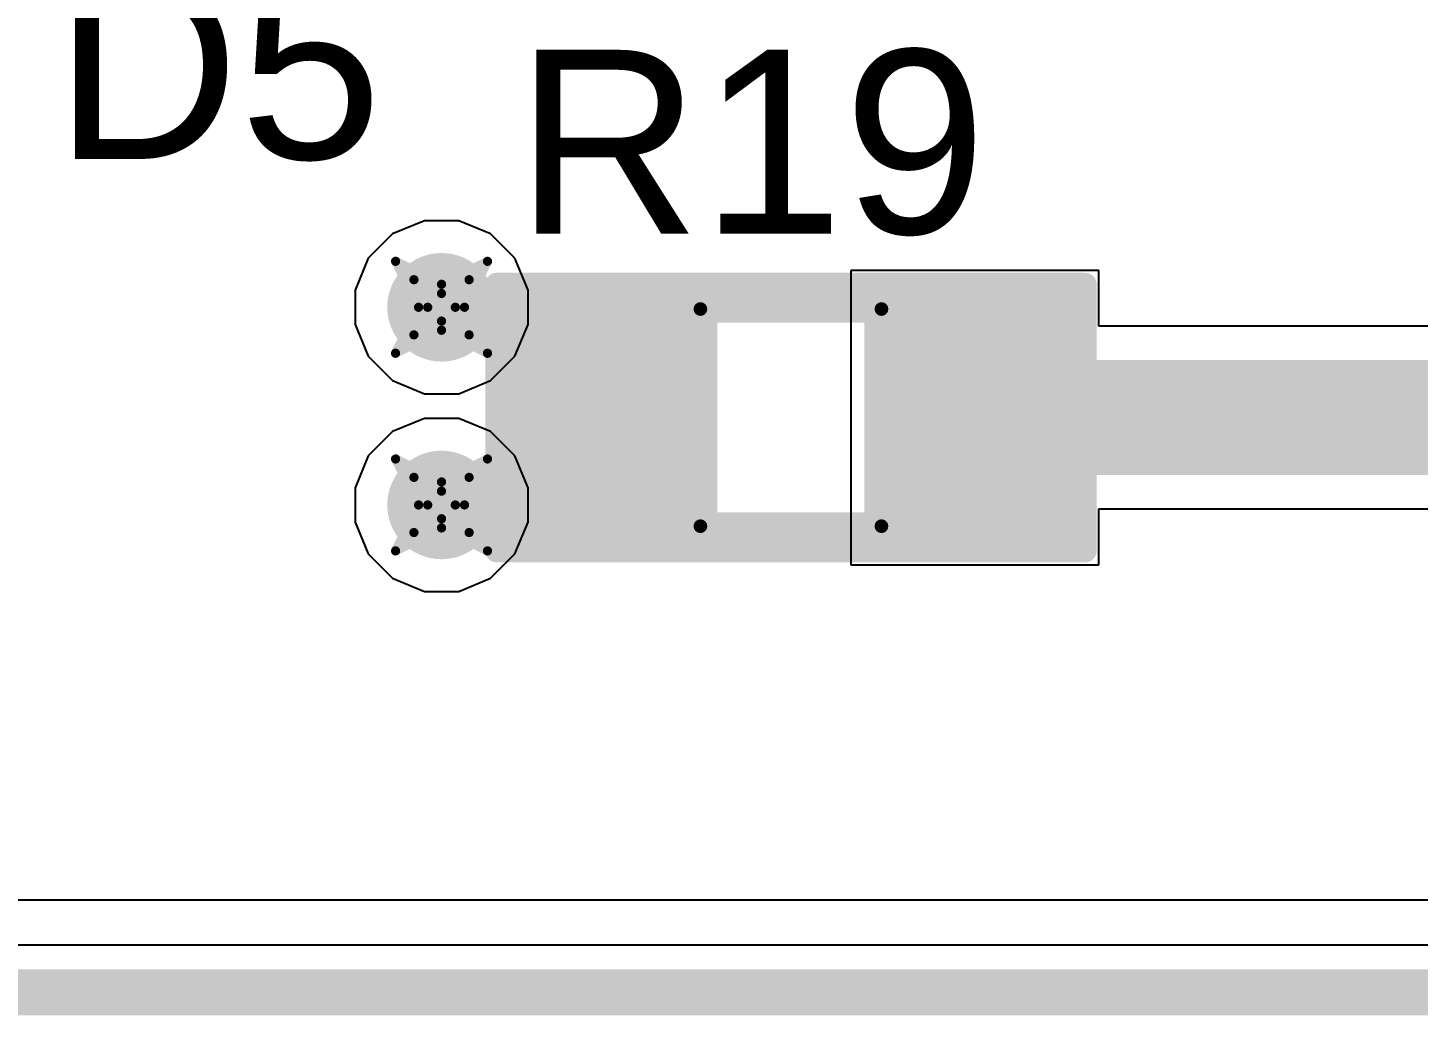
# Model space of a CAD drawing. Header units: inches. Extents: x 0 to 13.9, y -0.2 to 3.4.
# Drawn here: x 3.454 to 3.7564, y 1.245 to 1.4598 of the extents above; entities that cross this region are included whole.
import ezdxf

# ---------------------------------------------------------------- set-up
doc = ezdxf.new("R2010")
doc.units = ezdxf.units.IN
doc.header["$MEASUREMENT"] = 0
for name, color, linetype in [('Board_Outline', 216, 'Continuous'), ('Bottom Layer', 5, 'Continuous'), ('Dimensions', 6, 'Continuous'), ('Drill Drawing', 1, 'Continuous'), ('Layer 1', 16, 'Continuous'), ('Layer 2', 76, 'Continuous'), ('Mechanical 4', 56, 'Continuous'), ('Mechanical 6', 56, 'Continuous'), ('Pad Holes', 156, 'Continuous'), ('Top Layer', 1, 'Continuous'), ('Top Overlay', 2, 'Continuous'), ('Top Paste', 8, 'Continuous'), ('Top Solder', 216, 'Continuous'), ('Via Holes', 16, 'Continuous')]:
    doc.layers.add(name, color=color, linetype=linetype)
doc.styles.add('Arial', font='', dxfattribs={"height": 0.2})
doc.styles.get('Arial').set_extended_font_data('Arial')

msp = doc.modelspace()

# ---------------------------------------------------------------- hatches: boundary and pattern name
at = {"layer": 'Bottom Layer'}
h = msp.add_hatch(color=5, dxfattribs=at)
edge = h.paths.add_edge_path()
edge.add_arc((3.544, 1.399), 0.01181, 0, 360)
h = msp.add_hatch(color=5, dxfattribs=at)
edge = h.paths.add_edge_path()
edge.add_arc((3.544, 1.356), 0.01181, 0, 360)
at = {"layer": 'Layer 1'}
h = msp.add_hatch(color=16, dxfattribs=at)
edge = h.paths.add_edge_path()
edge.add_arc((3.544, 1.399), 0.01181, 0, 360)
h = msp.add_hatch(color=16, dxfattribs=at)
edge = h.paths.add_edge_path()
edge.add_arc((3.544, 1.356), 0.01181, 0, 360)
at = {"layer": 'Layer 2'}
h = msp.add_hatch(color=76, dxfattribs=at)
edge = h.paths.add_edge_path()
edge.add_arc((3.544, 1.399), 0.01181, 0, 360)
h = msp.add_hatch(color=76, dxfattribs=at)
edge = h.paths.add_edge_path()
edge.add_arc((3.544, 1.356), 0.01181, 0, 360)
at = {"layer": 'Mechanical 4'}
h = msp.add_hatch(color=56, dxfattribs=at)
edge = h.paths.add_edge_path()
edge.add_arc((3.60031, 1.39862), 0.0015, 0, 360)
h = msp.add_hatch(color=56, dxfattribs=at)
edge = h.paths.add_edge_path()
edge.add_arc((3.63969, 1.39862), 0.0015, 0, 360)
h = msp.add_hatch(color=56, dxfattribs=at)
edge = h.paths.add_edge_path()
edge.add_arc((3.60031, 1.35138), 0.0015, 0, 360)
h = msp.add_hatch(color=56, dxfattribs=at)
edge = h.paths.add_edge_path()
edge.add_arc((3.63969, 1.35138), 0.0015, 0, 360)
at = {"layer": 'Pad Holes'}
h = msp.add_hatch(color=7, dxfattribs=at)
edge = h.paths.add_edge_path()
edge.add_arc((3.60031, 1.39862), 0.0015, 0, 360)
h = msp.add_hatch(color=7, dxfattribs=at)
edge = h.paths.add_edge_path()
edge.add_arc((3.63969, 1.39862), 0.0015, 0, 360)
h = msp.add_hatch(color=7, dxfattribs=at)
edge = h.paths.add_edge_path()
edge.add_arc((3.60031, 1.35138), 0.0015, 0, 360)
h = msp.add_hatch(color=7, dxfattribs=at)
edge = h.paths.add_edge_path()
edge.add_arc((3.63969, 1.35138), 0.0015, 0, 360)
at = {"layer": 'Top Layer'}
h = msp.add_hatch(color=1, dxfattribs=at)
edge = h.paths.add_edge_path()
edge.add_arc((3.544, 1.399), 0.01181, 0, 360)
for points in [[(3.56, 1.4), (3.6, 1.4), (3.6, 1.35), (3.56, 1.35)], [(3.64, 1.4), (3.68, 1.4), (3.68, 1.35), (3.64, 1.35)]]:
    msp.add_hatch(color=1, dxfattribs=at).paths.add_polyline_path(points)
h = msp.add_hatch(color=1, dxfattribs=at)
edge = h.paths.add_edge_path()
edge.add_arc((3.544, 1.356), 0.01181, 0, 360)
at = {"layer": 'Top Paste'}
for points in [[(3.56, 1.4), (3.6, 1.4), (3.6, 1.35), (3.56, 1.35)], [(3.64, 1.4), (3.68, 1.4), (3.68, 1.35), (3.64, 1.35)]]:
    msp.add_hatch(color=8, dxfattribs=at).paths.add_polyline_path(points)
at = {"layer": 'Top Solder'}
for points in [[(3.556, 1.404), (3.604, 1.404), (3.604, 1.346), (3.556, 1.346)], [(3.636, 1.404), (3.684, 1.404), (3.684, 1.346), (3.636, 1.346)]]:
    msp.add_hatch(color=216, dxfattribs=at).paths.add_polyline_path(points)
at = {"layer": 'Via Holes'}
h = msp.add_hatch(color=7, dxfattribs=at)
edge = h.paths.add_edge_path()
edge.add_arc((3.544, 1.399), 0.00591, 0, 360)
h = msp.add_hatch(color=7, dxfattribs=at)
edge = h.paths.add_edge_path()
edge.add_arc((3.544, 1.356), 0.00591, 0, 360)

# ---------------------------------------------------------------- linework, layer by layer
at = {"layer": 'Board_Outline'}
msp.add_lwpolyline([(0.75, 1.25, 0.01, 0.01, 0), (4, 1.25, 0.01, 0.01, 0)], format="xyseb", dxfattribs=at)
at = {"layer": 'Bottom Layer'}
msp.add_line((3.83353, 1.2602), (2.96615, 1.2602), dxfattribs=at)
at = {"layer": 'Dimensions'}
msp.add_lwpolyline([(0.765, 1.25, 0.01, 0.01, 0), (4.11, 1.25, 0.01, 0.01, 0)], format="xyseb", dxfattribs=at)
at = {"layer": 'Drill Drawing'}
for points in [[(3.534, 1.409, 0.002, 0.002, 0), (3.544, 1.404, 0.002, 0.002, 0)], [(3.534, 1.409, 0.002, 0.002, 0), (3.539, 1.399, 0.002, 0.002, 0)], [(3.544, 1.404, 0.002, 0.002, 0), (3.554, 1.409, 0.002, 0.002, 0)], [(3.549, 1.399, 0.002, 0.002, 0), (3.554, 1.409, 0.002, 0.002, 0)], [(3.538, 1.405, 0.002, 0.002, 0), (3.544, 1.402, 0.002, 0.002, 0)], [(3.538, 1.405, 0.002, 0.002, 0), (3.541, 1.399, 0.002, 0.002, 0)], [(3.544, 1.402, 0.002, 0.002, 0), (3.55, 1.405, 0.002, 0.002, 0)], [(3.547, 1.399, 0.002, 0.002, 0), (3.55, 1.405, 0.002, 0.002, 0)], [(3.534, 1.389, 0.002, 0.002, 0), (3.539, 1.399, 0.002, 0.002, 0)], [(3.538, 1.393, 0.002, 0.002, 0), (3.541, 1.399, 0.002, 0.002, 0)], [(3.547, 1.399, 0.002, 0.002, 0), (3.55, 1.393, 0.002, 0.002, 0)], [(3.549, 1.399, 0.002, 0.002, 0), (3.554, 1.389, 0.002, 0.002, 0)], [(3.534, 1.389, 0.002, 0.002, 0), (3.544, 1.394, 0.002, 0.002, 0)], [(3.538, 1.393, 0.002, 0.002, 0), (3.544, 1.396, 0.002, 0.002, 0)], [(3.544, 1.396, 0.002, 0.002, 0), (3.55, 1.393, 0.002, 0.002, 0)], [(3.544, 1.394, 0.002, 0.002, 0), (3.554, 1.389, 0.002, 0.002, 0)], [(3.534, 1.366, 0.002, 0.002, 0), (3.544, 1.361, 0.002, 0.002, 0)], [(3.534, 1.366, 0.002, 0.002, 0), (3.539, 1.356, 0.002, 0.002, 0)], [(3.544, 1.361, 0.002, 0.002, 0), (3.554, 1.366, 0.002, 0.002, 0)], [(3.549, 1.356, 0.002, 0.002, 0), (3.554, 1.366, 0.002, 0.002, 0)], [(3.538, 1.362, 0.002, 0.002, 0), (3.544, 1.359, 0.002, 0.002, 0)], [(3.538, 1.362, 0.002, 0.002, 0), (3.541, 1.356, 0.002, 0.002, 0)], [(3.544, 1.359, 0.002, 0.002, 0), (3.55, 1.362, 0.002, 0.002, 0)], [(3.547, 1.356, 0.002, 0.002, 0), (3.55, 1.362, 0.002, 0.002, 0)], [(3.534, 1.346, 0.002, 0.002, 0), (3.539, 1.356, 0.002, 0.002, 0)], [(3.538, 1.35, 0.002, 0.002, 0), (3.541, 1.356, 0.002, 0.002, 0)], [(3.547, 1.356, 0.002, 0.002, 0), (3.55, 1.35, 0.002, 0.002, 0)], [(3.549, 1.356, 0.002, 0.002, 0), (3.554, 1.346, 0.002, 0.002, 0)], [(3.534, 1.346, 0.002, 0.002, 0), (3.544, 1.351, 0.002, 0.002, 0)], [(3.538, 1.35, 0.002, 0.002, 0), (3.544, 1.353, 0.002, 0.002, 0)], [(3.544, 1.353, 0.002, 0.002, 0), (3.55, 1.35, 0.002, 0.002, 0)], [(3.544, 1.351, 0.002, 0.002, 0), (3.554, 1.346, 0.002, 0.002, 0)]]:
    msp.add_lwpolyline(points, format="xyseb", dxfattribs=at)
for points in [[(3.5335, 1.409, 0.001, 0.001, 1), (3.5345, 1.409, 0.001, 0.001, 1)], [(3.5335, 1.409, 0.001, 0.001, 1), (3.5345, 1.409, 0.001, 0.001, 1)], [(3.5535, 1.409, 0.001, 0.001, 1), (3.5545, 1.409, 0.001, 0.001, 1)], [(3.5535, 1.409, 0.001, 0.001, 1), (3.5545, 1.409, 0.001, 0.001, 1)], [(3.5375, 1.405, 0.001, 0.001, 1), (3.5385, 1.405, 0.001, 0.001, 1)], [(3.5375, 1.405, 0.001, 0.001, 1), (3.5385, 1.405, 0.001, 0.001, 1)], [(3.5435, 1.404, 0.001, 0.001, 1), (3.5445, 1.404, 0.001, 0.001, 1)], [(3.5435, 1.404, 0.001, 0.001, 1), (3.5445, 1.404, 0.001, 0.001, 1)], [(3.5495, 1.405, 0.001, 0.001, 1), (3.5505, 1.405, 0.001, 0.001, 1)], [(3.5495, 1.405, 0.001, 0.001, 1), (3.5505, 1.405, 0.001, 0.001, 1)], [(3.5435, 1.402, 0.001, 0.001, 1), (3.5445, 1.402, 0.001, 0.001, 1)], [(3.5435, 1.402, 0.001, 0.001, 1), (3.5445, 1.402, 0.001, 0.001, 1)], [(3.5385, 1.399, 0.001, 0.001, 1), (3.5395, 1.399, 0.001, 0.001, 1)], [(3.5385, 1.399, 0.001, 0.001, 1), (3.5395, 1.399, 0.001, 0.001, 1)], [(3.5405, 1.399, 0.001, 0.001, 1), (3.5415, 1.399, 0.001, 0.001, 1)], [(3.5405, 1.399, 0.001, 0.001, 1), (3.5415, 1.399, 0.001, 0.001, 1)], [(3.5465, 1.399, 0.001, 0.001, 1), (3.5475, 1.399, 0.001, 0.001, 1)], [(3.5465, 1.399, 0.001, 0.001, 1), (3.5475, 1.399, 0.001, 0.001, 1)], [(3.5485, 1.399, 0.001, 0.001, 1), (3.5495, 1.399, 0.001, 0.001, 1)], [(3.5485, 1.399, 0.001, 0.001, 1), (3.5495, 1.399, 0.001, 0.001, 1)], [(3.5435, 1.396, 0.001, 0.001, 1), (3.5445, 1.396, 0.001, 0.001, 1)], [(3.5435, 1.396, 0.001, 0.001, 1), (3.5445, 1.396, 0.001, 0.001, 1)], [(3.5435, 1.394, 0.001, 0.001, 1), (3.5445, 1.394, 0.001, 0.001, 1)], [(3.5435, 1.394, 0.001, 0.001, 1), (3.5445, 1.394, 0.001, 0.001, 1)], [(3.5375, 1.393, 0.001, 0.001, 1), (3.5385, 1.393, 0.001, 0.001, 1)], [(3.5375, 1.393, 0.001, 0.001, 1), (3.5385, 1.393, 0.001, 0.001, 1)], [(3.5495, 1.393, 0.001, 0.001, 1), (3.5505, 1.393, 0.001, 0.001, 1)], [(3.5495, 1.393, 0.001, 0.001, 1), (3.5505, 1.393, 0.001, 0.001, 1)], [(3.5335, 1.389, 0.001, 0.001, 1), (3.5345, 1.389, 0.001, 0.001, 1)], [(3.5335, 1.389, 0.001, 0.001, 1), (3.5345, 1.389, 0.001, 0.001, 1)], [(3.5535, 1.389, 0.001, 0.001, 1), (3.5545, 1.389, 0.001, 0.001, 1)], [(3.5535, 1.389, 0.001, 0.001, 1), (3.5545, 1.389, 0.001, 0.001, 1)], [(3.5335, 1.366, 0.001, 0.001, 1), (3.5345, 1.366, 0.001, 0.001, 1)], [(3.5335, 1.366, 0.001, 0.001, 1), (3.5345, 1.366, 0.001, 0.001, 1)], [(3.5535, 1.366, 0.001, 0.001, 1), (3.5545, 1.366, 0.001, 0.001, 1)], [(3.5535, 1.366, 0.001, 0.001, 1), (3.5545, 1.366, 0.001, 0.001, 1)], [(3.5375, 1.362, 0.001, 0.001, 1), (3.5385, 1.362, 0.001, 0.001, 1)], [(3.5375, 1.362, 0.001, 0.001, 1), (3.5385, 1.362, 0.001, 0.001, 1)], [(3.5435, 1.361, 0.001, 0.001, 1), (3.5445, 1.361, 0.001, 0.001, 1)], [(3.5435, 1.361, 0.001, 0.001, 1), (3.5445, 1.361, 0.001, 0.001, 1)], [(3.5495, 1.362, 0.001, 0.001, 1), (3.5505, 1.362, 0.001, 0.001, 1)], [(3.5495, 1.362, 0.001, 0.001, 1), (3.5505, 1.362, 0.001, 0.001, 1)], [(3.5435, 1.359, 0.001, 0.001, 1), (3.5445, 1.359, 0.001, 0.001, 1)], [(3.5435, 1.359, 0.001, 0.001, 1), (3.5445, 1.359, 0.001, 0.001, 1)], [(3.5385, 1.356, 0.001, 0.001, 1), (3.5395, 1.356, 0.001, 0.001, 1)], [(3.5385, 1.356, 0.001, 0.001, 1), (3.5395, 1.356, 0.001, 0.001, 1)], [(3.5405, 1.356, 0.001, 0.001, 1), (3.5415, 1.356, 0.001, 0.001, 1)], [(3.5405, 1.356, 0.001, 0.001, 1), (3.5415, 1.356, 0.001, 0.001, 1)], [(3.5465, 1.356, 0.001, 0.001, 1), (3.5475, 1.356, 0.001, 0.001, 1)], [(3.5465, 1.356, 0.001, 0.001, 1), (3.5475, 1.356, 0.001, 0.001, 1)], [(3.5485, 1.356, 0.001, 0.001, 1), (3.5495, 1.356, 0.001, 0.001, 1)], [(3.5485, 1.356, 0.001, 0.001, 1), (3.5495, 1.356, 0.001, 0.001, 1)], [(3.5435, 1.353, 0.001, 0.001, 1), (3.5445, 1.353, 0.001, 0.001, 1)], [(3.5435, 1.353, 0.001, 0.001, 1), (3.5445, 1.353, 0.001, 0.001, 1)], [(3.5435, 1.351, 0.001, 0.001, 1), (3.5445, 1.351, 0.001, 0.001, 1)], [(3.5435, 1.351, 0.001, 0.001, 1), (3.5445, 1.351, 0.001, 0.001, 1)], [(3.5375, 1.35, 0.001, 0.001, 1), (3.5385, 1.35, 0.001, 0.001, 1)], [(3.5375, 1.35, 0.001, 0.001, 1), (3.5385, 1.35, 0.001, 0.001, 1)], [(3.5495, 1.35, 0.001, 0.001, 1), (3.5505, 1.35, 0.001, 0.001, 1)], [(3.5495, 1.35, 0.001, 0.001, 1), (3.5505, 1.35, 0.001, 0.001, 1)], [(3.5335, 1.346, 0.001, 0.001, 1), (3.5345, 1.346, 0.001, 0.001, 1)], [(3.5335, 1.346, 0.001, 0.001, 1), (3.5345, 1.346, 0.001, 0.001, 1)], [(3.5535, 1.346, 0.001, 0.001, 1), (3.5545, 1.346, 0.001, 0.001, 1)], [(3.5535, 1.346, 0.001, 0.001, 1), (3.5545, 1.346, 0.001, 0.001, 1)]]:
    msp.add_lwpolyline(points, format="xyseb", close=True, dxfattribs=at)
at = {"layer": 'Layer 1'}
msp.add_line((3.83353, 1.2602), (0.75, 1.2602), dxfattribs=at)
at = {"layer": 'Layer 2'}
for p, q in [((3.54026, 1.41781), (3.53334, 1.41495)), ((3.54774, 1.41781), (3.54026, 1.41781)), ((3.55466, 1.41495), (3.54774, 1.41781)), ((3.53334, 1.41495), (3.52805, 1.40966)), ((3.55995, 1.40966), (3.55466, 1.41495)), ((3.52805, 1.40966), (3.52519, 1.40274)), ((3.56281, 1.40274), (3.55995, 1.40966)), ((3.52519, 1.40274), (3.52519, 1.39526)), ((3.56281, 1.39526), (3.56281, 1.40274)), ((3.52519, 1.39526), (3.52805, 1.38834)), ((3.55995, 1.38834), (3.56281, 1.39526)), ((3.52805, 1.38834), (3.53334, 1.38305)), ((3.55466, 1.38305), (3.55995, 1.38834)), ((3.53334, 1.38305), (3.54026, 1.38019)), ((3.54774, 1.38019), (3.55466, 1.38305)), ((3.54026, 1.38019), (3.54774, 1.38019)), ((3.54026, 1.37481), (3.53334, 1.37195)), ((3.54774, 1.37481), (3.54026, 1.37481)), ((3.55466, 1.37195), (3.54774, 1.37481)), ((3.53334, 1.37195), (3.52805, 1.36666)), ((3.55995, 1.36666), (3.55466, 1.37195)), ((3.52805, 1.36666), (3.52519, 1.35974)), ((3.56281, 1.35974), (3.55995, 1.36666)), ((3.52519, 1.35974), (3.52519, 1.35226)), ((3.56281, 1.35226), (3.56281, 1.35974)), ((3.52519, 1.35226), (3.52805, 1.34534)), ((3.55995, 1.34534), (3.56281, 1.35226)), ((3.52805, 1.34534), (3.53334, 1.34005)), ((3.55466, 1.34005), (3.55995, 1.34534)), ((3.53334, 1.34005), (3.54026, 1.33719)), ((3.54774, 1.33719), (3.55466, 1.34005)), ((3.54026, 1.33719), (3.54774, 1.33719)), ((3.81201, 1.27), (0.73, 1.27))]:
    msp.add_line(p, q, dxfattribs=at)
at = {"layer": 'Mechanical 4'}
for points in [[(3.60031, 1.39862, 0.006, 0.006, 0), (3.63969, 1.39862, 0.006, 0.006, 0)], [(3.60031, 1.35138, 0.006, 0.006, 0), (3.63969, 1.35138, 0.006, 0.006, 0)]]:
    msp.add_lwpolyline(points, format="xyseb", dxfattribs=at)
for points in [[(3.59881, 1.39862, 0.003, 0.003, 1), (3.60181, 1.39862, 0.003, 0.003, 1)], [(3.63819, 1.39862, 0.003, 0.003, 1), (3.64119, 1.39862, 0.003, 0.003, 1)], [(3.59881, 1.35138, 0.003, 0.003, 1), (3.60181, 1.35138, 0.003, 0.003, 1)], [(3.63819, 1.35138, 0.003, 0.003, 1), (3.64119, 1.35138, 0.003, 0.003, 1)]]:
    msp.add_lwpolyline(points, format="xyseb", close=True, dxfattribs=at)
at = {"layer": 'Mechanical 6'}
msp.add_lwpolyline([(0.75, 1.25, 0.005, 0.005, 0), (4, 1.25, 0.005, 0.005, 0)], format="xyseb", dxfattribs=at)
at = {"layer": 'Top Layer'}
for p, q in [((3.687, 1.407), (3.633, 1.407)), ((3.633, 1.407), (3.633, 1.343)), ((3.687, 1.39488), (3.687, 1.407)), ((3.75969, 1.39488), (3.687, 1.39488)), ((3.687, 1.343), (3.687, 1.35512)), ((3.687, 1.35512), (3.75969, 1.35512)), ((3.633, 1.343), (3.687, 1.343)), ((3.83353, 1.2602), (2.61614, 1.2602))]:
    msp.add_line(p, q, dxfattribs=at)
msp.add_lwpolyline([(3.66, 1.375, 0.025, 0.025, 0), (3.875, 1.375, 0.025, 0.025, 0)], format="xyseb", dxfattribs=at)
msp.add_lwpolyline([(3.65375, 1.375, 0.0125, 0.0125, 1), (3.66625, 1.375, 0.0125, 0.0125, 1)], format="xyseb", close=True, dxfattribs=at)
at = {"layer": 'Top Overlay'}
for points in [[(3.556, 1.346, 0.005, 0.005, 0), (3.556, 1.404, 0.005, 0.005, 0)], [(3.556, 1.404, 0.005, 0.005, 0), (3.684, 1.404, 0.005, 0.005, 0)], [(3.684, 1.346, 0.005, 0.005, 0), (3.684, 1.404, 0.005, 0.005, 0)], [(3.556, 1.346, 0.005, 0.005, 0), (3.684, 1.346, 0.005, 0.005, 0)]]:
    msp.add_lwpolyline(points, format="xyseb", dxfattribs=at)
for points in [[(3.55475, 1.404, 0.0025, 0.0025, 1), (3.55725, 1.404, 0.0025, 0.0025, 1)], [(3.55475, 1.404, 0.0025, 0.0025, 1), (3.55725, 1.404, 0.0025, 0.0025, 1)], [(3.68275, 1.404, 0.0025, 0.0025, 1), (3.68525, 1.404, 0.0025, 0.0025, 1)], [(3.68275, 1.404, 0.0025, 0.0025, 1), (3.68525, 1.404, 0.0025, 0.0025, 1)], [(3.55475, 1.346, 0.0025, 0.0025, 1), (3.55725, 1.346, 0.0025, 0.0025, 1)], [(3.55475, 1.346, 0.0025, 0.0025, 1), (3.55725, 1.346, 0.0025, 0.0025, 1)], [(3.68275, 1.346, 0.0025, 0.0025, 1), (3.68525, 1.346, 0.0025, 0.0025, 1)], [(3.68275, 1.346, 0.0025, 0.0025, 1), (3.68525, 1.346, 0.0025, 0.0025, 1)]]:
    msp.add_lwpolyline(points, format="xyseb", close=True, dxfattribs=at)

# ---------------------------------------------------------------- texts
at = {"layer": 'Top Overlay', "style": 'Arial'}
for s, p in [('D5', (3.45968, 1.43127)), ('R19', (3.56002, 1.41501))]:
    msp.add_text(s, height=0.04, dxfattribs=at).set_placement(p)

doc.saveas('drawing.dxf')
